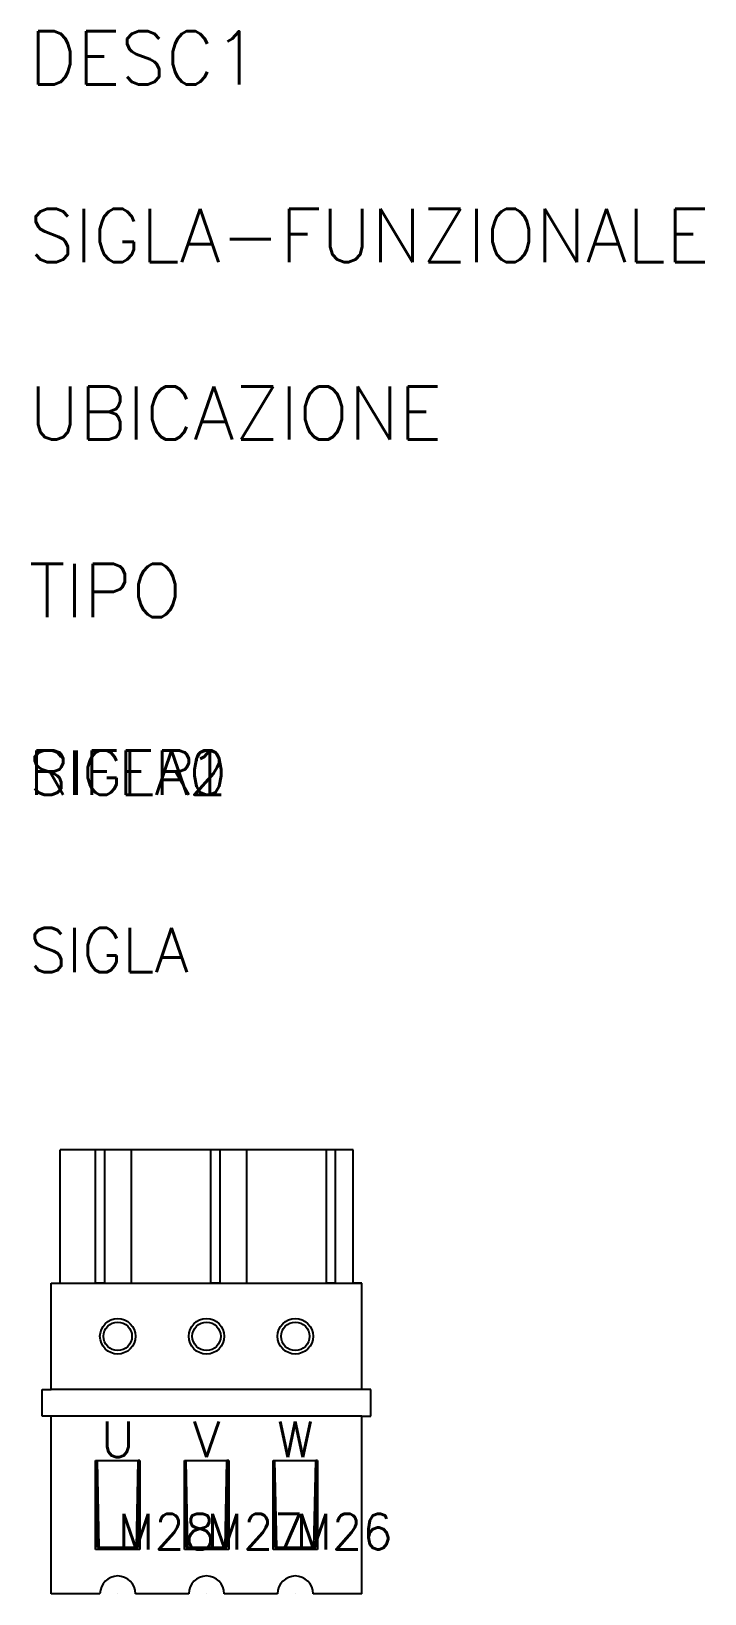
# Model space of a CAD drawing. Extents: x -25 to 108, y -90 to 175.
# Drawn here: x 70.1 to 108.1, y 5 to 93 of the extents above; entities that cross this region are included whole.
import ezdxf

# ---------------------------------------------------------------- set-up
doc = ezdxf.new("R2010")
doc.units = 0
doc.header["$LTSCALE"] = 4
doc.layers.get('0').update_dxf_attribs({"linetype": 'CONTINUOUS'})
doc.styles.get("Standard").update_dxf_attribs({"font": 'romans.shx'})

msp = doc.modelspace()

# ---------------------------------------------------------------- linework, layer by layer
for p, q in [((88.25, 30), (71.75, 30)), ((71.75, 22.5), (71.75, 30)), ((73.75, 22.5), (73.75, 30)), ((74.25, 30), (74.25, 22.5)), ((75.75, 30), (75.75, 22.5)), ((80.25, 22.5), (80.25, 30)), ((80.75, 30), (80.75, 22.5)), ((82.25, 30), (82.25, 22.5)), ((86.75, 22.495), (86.75, 29.995)), ((87.25, 30), (87.25, 22.5)), ((88.25, 22.5), (88.25, 30)), ((71.25, 16.5), (71.25, 22.5)), ((71.25, 22.5), (88.75, 22.5)), ((71.25, 22.5), (71.75, 22.5)), ((74.25, 22.5), (73.75, 22.5)), ((80.75, 22.5), (80.25, 22.5)), ((87.25, 22.5), (86.75, 22.495)), ((88.75, 22.5), (88.25, 22.5)), ((88.75, 16.5), (88.75, 22.5)), ((70.75, 15), (70.75, 16.5)), ((70.75, 16.5), (71.25, 16.5)), ((88.75, 16.5), (71.25, 16.5)), ((89.25, 16.5), (88.75, 16.5)), ((89.25, 15), (89.25, 16.5)), ((71.25, 15), (70.75, 15)), ((71.25, 5), (71.25, 15)), ((88.75, 15), (71.25, 15)), ((88.75, 5), (88.75, 15)), ((88.75, 15), (89.25, 15)), ((73.75, 7.5), (73.75, 12.5)), ((73.75, 12.5), (76.25, 12.5)), ((73.75, 7.5), (73.75, 12.5)), ((73.75, 12.5), (76.25, 12.5)), ((73.85, 7.6), (73.85, 12.5)), ((73.95, 7.6), (73.85, 12.5)), ((76.05, 7.6), (76.15, 12.5)), ((76.25, 12.5), (76.15, 12.5)), ((76.15, 12.5), (76.15, 7.6)), ((76.25, 12.5), (76.25, 7.5)), ((76.25, 12.5), (76.25, 7.5)), ((78.75, 7.5), (78.75, 12.5)), ((78.75, 12.5), (81.25, 12.5)), ((78.75, 7.5), (78.75, 12.5)), ((78.75, 12.5), (81.25, 12.5)), ((78.85, 7.6), (78.85, 12.5)), ((78.95, 7.6), (78.85, 12.5)), ((81.05, 7.6), (81.15, 12.5)), ((81.25, 12.5), (81.15, 12.5)), ((81.15, 12.5), (81.15, 7.6)), ((81.25, 12.5), (81.25, 7.5)), ((81.25, 12.5), (81.25, 7.5)), ((83.75, 7.5), (83.75, 12.5)), ((83.75, 12.5), (86.25, 12.5)), ((83.85, 7.6), (83.85, 12.5)), ((83.95, 7.6), (83.85, 12.5)), ((86.05, 7.6), (86.15, 12.5)), ((86.25, 12.5), (86.15, 12.5)), ((86.15, 12.5), (86.15, 7.6)), ((86.25, 12.5), (86.25, 7.5)), ((76.25, 7.5), (73.75, 7.5)), ((76.25, 7.5), (73.75, 7.5)), ((76.15, 7.6), (73.85, 7.6)), ((73.85, 7.6), (73.95, 7.6)), ((76.15, 7.6), (76.05, 7.6)), ((81.25, 7.5), (78.75, 7.5)), ((81.25, 7.5), (78.75, 7.5)), ((81.15, 7.6), (78.85, 7.6)), ((78.85, 7.6), (78.95, 7.6)), ((81.15, 7.6), (81.05, 7.6)), ((86.25, 7.5), (83.75, 7.5)), ((86.15, 7.6), (83.85, 7.6)), ((83.85, 7.6), (83.95, 7.6)), ((86.15, 7.6), (86.05, 7.6)), ((74, 5), (71.25, 5)), ((79, 5), (76, 5)), ((84, 5), (81, 5)), ((88.75, 5), (86, 5))]:
    msp.add_line(p, q)
for centre, radius in [((75, 19.5), 1), ((75, 19.5), 0.8), ((80, 19.5), 1), ((80, 19.5), 0.8), ((85, 19.5), 1), ((85, 19.5), 0.8)]:
    msp.add_circle(centre, radius)
for centre in [(75, 5), (80, 5), (85, 5)]:
    msp.add_arc(centre, 1, 0, 180)

# ---------------------------------------------------------------- texts
at = {"char_height": 2, "attachment_point": 5}
for s, insert in [('U', (75, 13.7)), ('V', (80, 13.7)), ('W', (85, 13.7))]:
    msp.add_mtext_dynamic_manual_height_columns(s, width=5, gutter_width=1, heights=[0], dxfattribs=dict(at, insert=insert))
at = {"color": 3}
for tag, p, s, height, flags in [('DESC1', (70, 90), '', 3, 8), ('SIGLA-FUNZIONALE', (70, 80), '', 3, 9), ('UBICAZIONE', (70, 70), '', 3, 8), ('TIPO', (70, 60), '', 3, 9), ('SIGLA0', (70, 50), '', 2.5, 9), ('SIGLA1', (70, 50), '', 2.5, 9), ('SIGLA2', (70, 50), '', 2.5, 9), ('RIFER', (70, 50), 'RIFER ?', 2.5, 8), ('SIGLA', (70, 40), 'SIGLA ?', 2.5, 8)]:
    msp.add_attdef(tag, p, s, height=height, dxfattribs=dict(at, flags=flags))
at = {"color": 4, "flags": 8}
for tag, p in [('M28', (75, 7.5)), ('M27', (80, 7.5)), ('M26', (85, 7.5))]:
    msp.add_attdef(tag, p, '', height=2, dxfattribs=at)
at = {"flags": 9}
for tag, p in [('F28', (75, 5)), ('F27', (80, 5)), ('F26', (85, 5))]:
    msp.add_attdef(tag, p, '', height=0.00001, dxfattribs=at)

doc.saveas('drawing.dxf')
